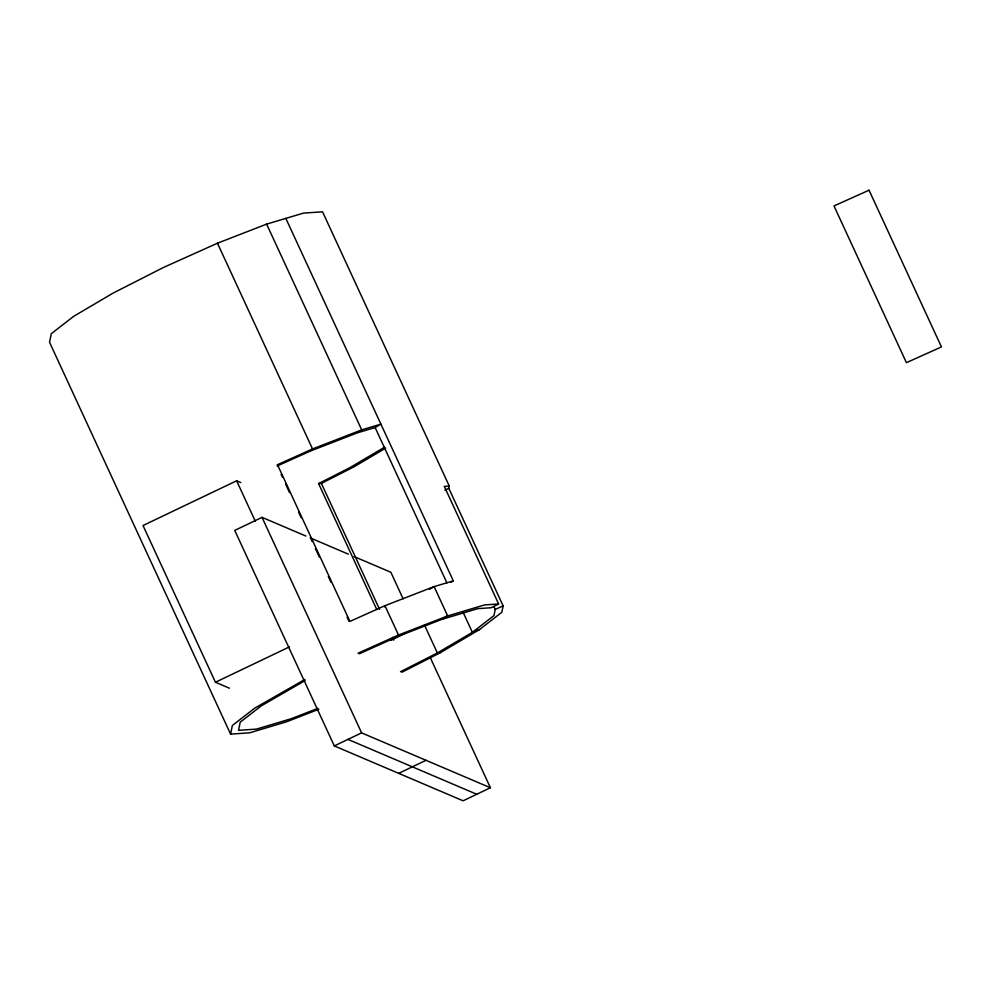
<?xml version="1.0" encoding="UTF-8"?>
<svg xmlns="http://www.w3.org/2000/svg" width="991" height="991" viewBox="0 0 991 991"><rect width="100%" height="100%" fill="white"/><g stroke="black" fill="none" stroke-linecap="round" stroke-linejoin="round"><path stroke-width="1.49" d="M277.492 464.705L277.232 465.968L310.703 450.93L357.008 432.956L375.131 427.542L380.903 424.136L361.703 429.883L312.524 448.96L277.492 464.705L349.91 621.431L384.942 605.687L434.12 586.61L453.321 580.862L285.829 218.392M318.829 709.259L286.51 721.807L249.608 732.832L230.593 734.12L232.365 725.486L254.637 708.218L304.955 679.417M384.694 606.95L384.942 605.687L398.506 635.033L398.246 636.296L359.213 653.837M401.9 672.245L440.153 652.784L479.557 629.533L501.83 612.277L503.131 605.885L448.824 488.34L449.282 486.085L322.546 211.814L303.531 213.102L266.629 224.127L217.463 243.216L163.503 267.459L112.986 293.15L73.594 316.402L51.309 333.67L49.55 342.304L230.593 734.12M493.939 606.641L495.227 609.44L493.976 615.572L472.36 632.332L437.378 652.97L400.5 671.725M384.372 447.313L349.922 467.653L318.594 483.583L376.778 609.527M385.697 448.105L354.183 466.711L321.381 483.397L318.594 483.583M429.499 589.323L434.12 586.61L447.672 615.944L484.574 604.919L498.622 603.965L444.315 486.42L449.282 486.085M451.016 582.225L453.321 580.862M398.246 636.296L441.912 619.35L447.672 615.944L398.506 635.033L358.061 653.205M305.092 680.582L261.19 705.926L240.206 722.179L238.546 730.317L256.458 729.103L291.205 718.723L317.876 708.367M391.011 640.31L406.05 632.667M498.622 603.965L491.226 607.731L477.736 608.647L441.912 619.35M240.801 482.567L236.626 480.784L143.026 525.527L215.443 682.254L229.367 688.188M305.909 536.057L262.033 517.364L234.731 530.408L334.301 745.913L463.107 800.802L490.409 787.746L430.28 657.615M215.443 682.254L289.483 646.863M334.301 745.913L361.604 732.869L490.409 787.746M398.704 773.352L426.006 760.308M444.872 490.124L448.824 488.34M495.227 609.44L503.131 605.885M479.557 629.533L472.36 632.332L463.317 612.76M440.153 652.784L437.378 652.97L424.458 625.024M310.158 537.865L348.374 554.155M354.035 556.57L390.838 572.253L403.126 598.837M347.952 739.385L476.758 794.274M375.131 427.542L446.904 582.869M266.629 224.127L361.703 429.883M217.463 243.216L312.524 448.96M321.381 483.397L379.565 609.341M392.498 637.324L393.799 640.124M281.122 474.367L282.41 477.166M285.643 484.165L289.521 492.552M298.576 512.149L301.165 517.748M310.864 538.732L312.153 541.532M315.386 548.531L319.263 556.93M328.318 576.514L330.907 582.113M347.073 617.096L349.005 621.295M262.033 517.364L361.604 732.869M236.626 480.784L255.368 521.365M869.033 190.198L834.001 205.942L906.418 362.669L941.45 346.924L869.033 190.198"/></g></svg>
